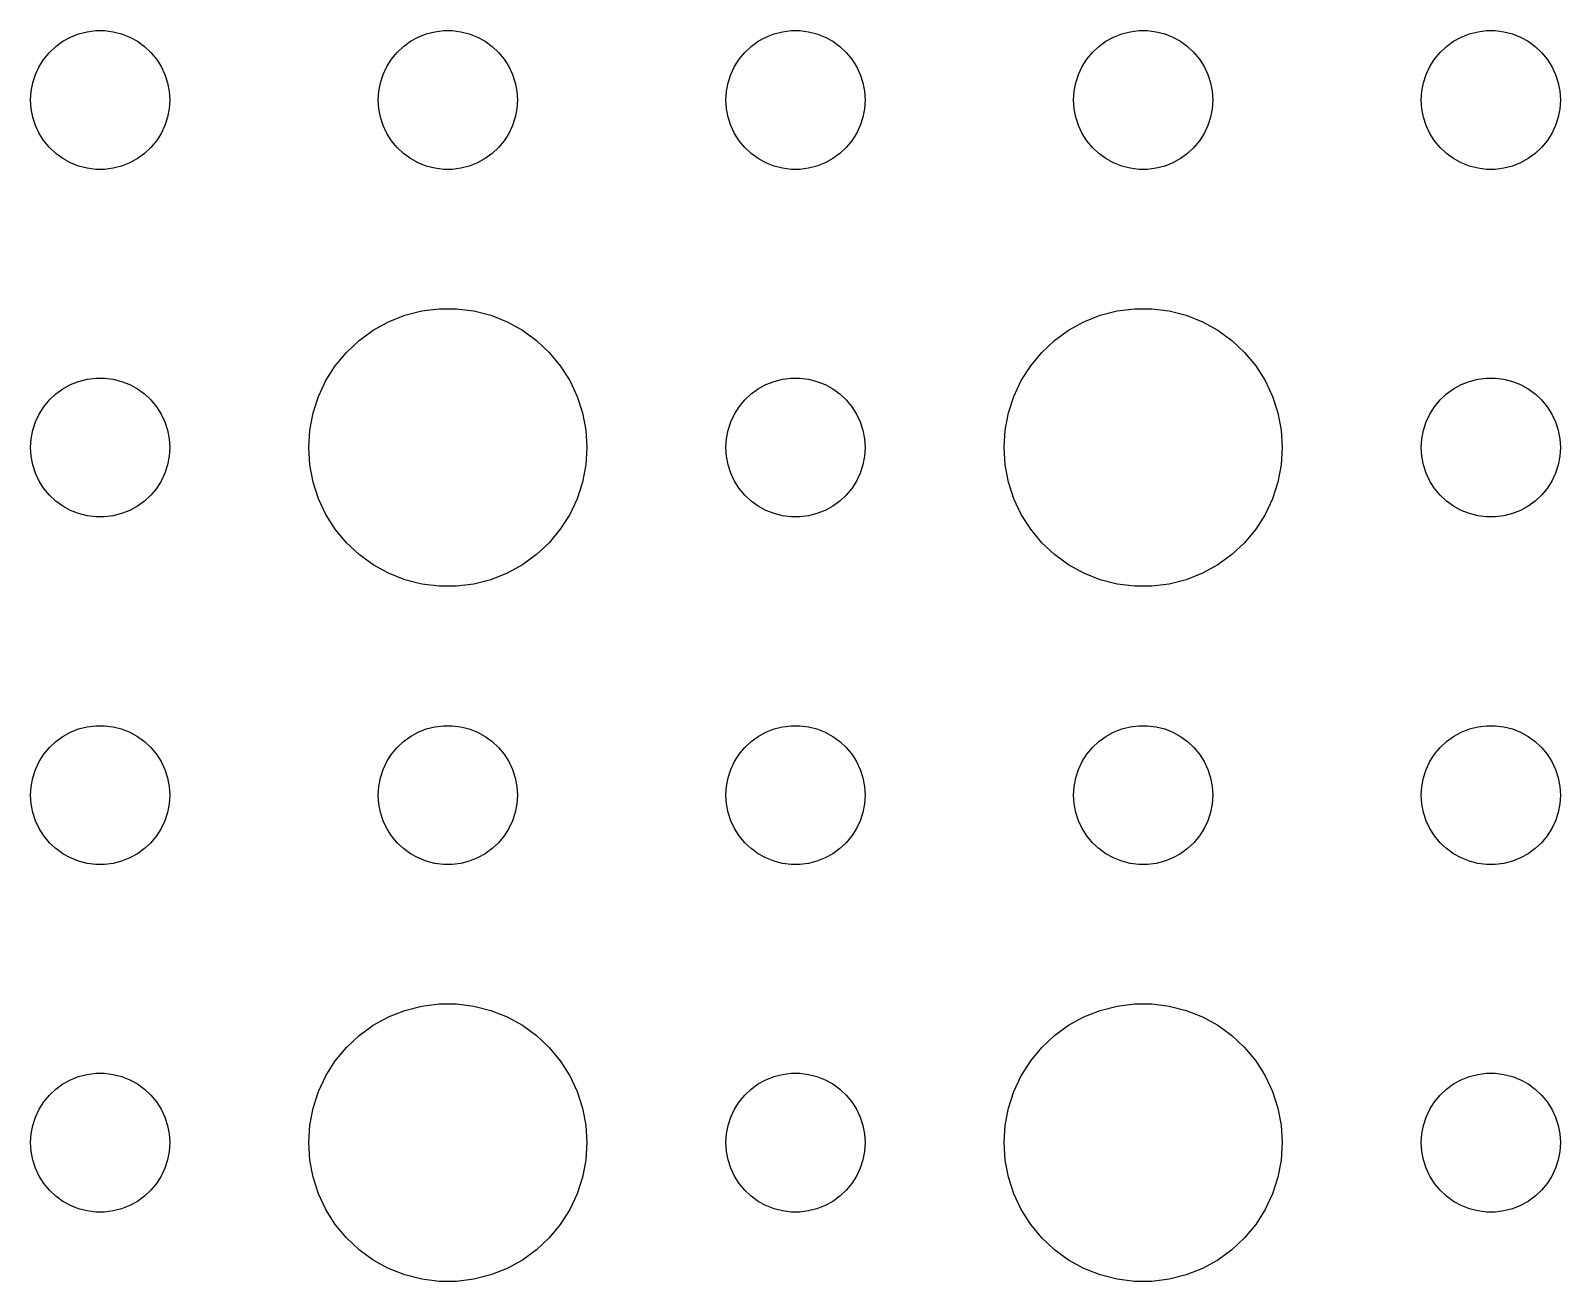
# Model space of a CAD drawing. Header units: metres. Extents: x -150 to 150, y -104 to 104.
# Drawn here: x -1.5 to 31.5, y 19.51 to 46.5 of the extents above; entities that cross this region are included whole.
import ezdxf

# ---------------------------------------------------------------- set-up
doc = ezdxf.new("R2010")
doc.units = ezdxf.units.M

msp = doc.modelspace()

# ---------------------------------------------------------------- linework, layer by layer
for p, q in [((-0.95613, 46.1558), (-0.80373, 46.2665)), ((-0.80373, 46.2665), (-0.63866, 46.3572)), ((-0.63866, 46.3572), (-0.46352, 46.4266)), ((-0.46352, 46.4266), (-0.28107, 46.4734)), ((-0.28107, 46.4734), (-0.09418, 46.497)), ((-0.09418, 46.497), (0.09418, 46.497)), ((0.09418, 46.497), (0.28107, 46.4734)), ((0.28107, 46.4734), (0.46352, 46.4266)), ((0.46352, 46.4266), (0.63866, 46.3572)), ((0.63866, 46.3572), (0.80373, 46.2665)), ((0.80373, 46.2665), (0.95613, 46.1558)), ((6.54385, 46.1558), (6.69626, 46.2665)), ((6.69626, 46.2665), (6.86133, 46.3572)), ((6.86133, 46.3572), (7.03647, 46.4266)), ((7.03647, 46.4266), (7.21892, 46.4734)), ((7.21892, 46.4734), (7.40581, 46.497)), ((7.40581, 46.497), (7.59418, 46.497)), ((7.59418, 46.497), (7.78107, 46.4734)), ((7.78107, 46.4734), (7.96352, 46.4266)), ((7.96352, 46.4266), (8.13866, 46.3572)), ((8.13866, 46.3572), (8.30373, 46.2665)), ((8.30373, 46.2665), (8.45613, 46.1558)), ((14.0439, 46.1558), (14.1963, 46.2665)), ((14.1963, 46.2665), (14.3613, 46.3572)), ((14.3613, 46.3572), (14.5365, 46.4266)), ((14.5365, 46.4266), (14.7189, 46.4734)), ((14.7189, 46.4734), (14.9058, 46.497)), ((14.9058, 46.497), (15.0942, 46.497)), ((15.0942, 46.497), (15.2811, 46.4734)), ((15.2811, 46.4734), (15.4635, 46.4266)), ((15.4635, 46.4266), (15.6387, 46.3572)), ((15.6387, 46.3572), (15.8037, 46.2665)), ((15.8037, 46.2665), (15.9561, 46.1558)), ((21.5439, 46.1558), (21.6963, 46.2665)), ((21.6963, 46.2665), (21.8613, 46.3572)), ((21.8613, 46.3572), (22.0365, 46.4266)), ((22.0365, 46.4266), (22.2189, 46.4734)), ((22.2189, 46.4734), (22.4058, 46.497)), ((22.4058, 46.497), (22.5942, 46.497)), ((22.5942, 46.497), (22.7811, 46.4734)), ((22.7811, 46.4734), (22.9635, 46.4266)), ((22.9635, 46.4266), (23.1387, 46.3572)), ((23.1387, 46.3572), (23.3037, 46.2665)), ((23.3037, 46.2665), (23.4561, 46.1558)), ((29.0439, 46.1558), (29.1963, 46.2665)), ((29.1963, 46.2665), (29.3613, 46.3572)), ((29.3613, 46.3572), (29.5365, 46.4266)), ((29.5365, 46.4266), (29.7189, 46.4734)), ((29.7189, 46.4734), (29.9058, 46.497)), ((29.9058, 46.497), (30.0942, 46.497)), ((30.0942, 46.497), (30.2811, 46.4734)), ((30.2811, 46.4734), (30.4635, 46.4266)), ((30.4635, 46.4266), (30.6387, 46.3572)), ((30.6387, 46.3572), (30.8037, 46.2665)), ((30.8037, 46.2665), (30.9561, 46.1558)), ((-1.31445, 45.7226), (-1.21352, 45.8817)), ((-1.21352, 45.8817), (-1.09344, 46.0268)), ((-1.09344, 46.0268), (-0.95613, 46.1558)), ((0.95613, 46.1558), (1.09344, 46.0268)), ((1.09344, 46.0268), (1.21352, 45.8817)), ((1.21352, 45.8817), (1.31445, 45.7226)), ((6.18553, 45.7226), (6.28647, 45.8817)), ((6.28647, 45.8817), (6.40654, 46.0268)), ((6.40654, 46.0268), (6.54385, 46.1558)), ((8.45613, 46.1558), (8.59344, 46.0268)), ((8.59344, 46.0268), (8.71352, 45.8817)), ((8.71352, 45.8817), (8.81445, 45.7226)), ((13.6855, 45.7226), (13.7865, 45.8817)), ((13.7865, 45.8817), (13.9065, 46.0268)), ((13.9065, 46.0268), (14.0439, 46.1558)), ((15.9561, 46.1558), (16.0934, 46.0268)), ((16.0934, 46.0268), (16.2135, 45.8817)), ((16.2135, 45.8817), (16.3145, 45.7226)), ((21.1855, 45.7226), (21.2865, 45.8817)), ((21.2865, 45.8817), (21.4065, 46.0268)), ((21.4065, 46.0268), (21.5439, 46.1558)), ((23.4561, 46.1558), (23.5934, 46.0268)), ((23.5934, 46.0268), (23.7135, 45.8817)), ((23.7135, 45.8817), (23.8145, 45.7226)), ((28.6855, 45.7226), (28.7865, 45.8817)), ((28.7865, 45.8817), (28.9065, 46.0268)), ((28.9065, 46.0268), (29.0439, 46.1558)), ((30.9561, 46.1558), (31.0934, 46.0268)), ((31.0934, 46.0268), (31.2135, 45.8817)), ((31.2135, 45.8817), (31.3145, 45.7226)), ((-1.45287, 45.373), (-1.39465, 45.5522)), ((-1.39465, 45.5522), (-1.31445, 45.7226)), ((1.31445, 45.7226), (1.39465, 45.5522)), ((1.39465, 45.5522), (1.45287, 45.373)), ((6.04712, 45.373), (6.10533, 45.5522)), ((6.10533, 45.5522), (6.18553, 45.7226)), ((8.81445, 45.7226), (8.89465, 45.5522)), ((8.89465, 45.5522), (8.95287, 45.373)), ((13.5471, 45.373), (13.6053, 45.5522)), ((13.6053, 45.5522), (13.6855, 45.7226)), ((16.3145, 45.7226), (16.3947, 45.5522)), ((16.3947, 45.5522), (16.4529, 45.373)), ((21.0471, 45.373), (21.1053, 45.5522)), ((21.1053, 45.5522), (21.1855, 45.7226)), ((23.8145, 45.7226), (23.8947, 45.5522)), ((23.8947, 45.5522), (23.9529, 45.373)), ((28.5471, 45.373), (28.6053, 45.5522)), ((28.6053, 45.5522), (28.6855, 45.7226)), ((31.3145, 45.7226), (31.3947, 45.5522)), ((31.3947, 45.5522), (31.4529, 45.373)), ((-1.48816, 45.188), (-1.45287, 45.373)), ((1.45287, 45.373), (1.48816, 45.188)), ((6.01183, 45.188), (6.04712, 45.373)), ((8.95287, 45.373), (8.98816, 45.188)), ((13.5118, 45.188), (13.5471, 45.373)), ((16.4529, 45.373), (16.4882, 45.188)), ((21.0118, 45.188), (21.0471, 45.373)), ((23.9529, 45.373), (23.9882, 45.188)), ((28.5118, 45.188), (28.5471, 45.373)), ((31.4529, 45.373), (31.4882, 45.188)), ((-1.5, 45), (-1.48816, 45.188)), ((-1.48816, 44.812), (-1.5, 45)), ((1.48816, 45.188), (1.5, 45)), ((1.5, 45), (1.48816, 44.812)), ((6, 45), (6.01183, 45.188)), ((6.01183, 44.812), (6, 45)), ((8.98816, 45.188), (9, 45)), ((9, 45), (8.98816, 44.812)), ((13.5, 45), (13.5118, 45.188)), ((13.5118, 44.812), (13.5, 45)), ((16.4882, 45.188), (16.5, 45)), ((16.5, 45), (16.4882, 44.812)), ((21, 45), (21.0118, 45.188)), ((21.0118, 44.812), (21, 45)), ((23.9882, 45.188), (24, 45)), ((24, 45), (23.9882, 44.812)), ((28.5, 45), (28.5118, 45.188)), ((28.5118, 44.812), (28.5, 45)), ((31.4882, 45.188), (31.5, 45)), ((31.5, 45), (31.4882, 44.812)), ((-1.45287, 44.627), (-1.48816, 44.812)), ((-1.39465, 44.4478), (-1.45287, 44.627)), ((1.45287, 44.627), (1.39465, 44.4478)), ((1.48816, 44.812), (1.45287, 44.627)), ((6.04712, 44.627), (6.01183, 44.812)), ((6.10533, 44.4478), (6.04712, 44.627)), ((8.95287, 44.627), (8.89465, 44.4478)), ((8.98816, 44.812), (8.95287, 44.627)), ((13.5471, 44.627), (13.5118, 44.812)), ((13.6053, 44.4478), (13.5471, 44.627)), ((16.4529, 44.627), (16.3947, 44.4478)), ((16.4882, 44.812), (16.4529, 44.627)), ((21.0471, 44.627), (21.0118, 44.812)), ((21.1053, 44.4478), (21.0471, 44.627)), ((23.9529, 44.627), (23.8947, 44.4478)), ((23.9882, 44.812), (23.9529, 44.627)), ((28.5471, 44.627), (28.5118, 44.812)), ((28.6053, 44.4478), (28.5471, 44.627)), ((31.4529, 44.627), (31.3947, 44.4478)), ((31.4882, 44.812), (31.4529, 44.627)), ((-1.31445, 44.2774), (-1.39465, 44.4478)), ((-1.21352, 44.1183), (-1.31445, 44.2774)), ((1.31445, 44.2774), (1.21352, 44.1183)), ((1.39465, 44.4478), (1.31445, 44.2774)), ((6.18553, 44.2774), (6.10533, 44.4478)), ((6.28647, 44.1183), (6.18553, 44.2774)), ((8.81445, 44.2774), (8.71352, 44.1183)), ((8.89465, 44.4478), (8.81445, 44.2774)), ((13.6855, 44.2774), (13.6053, 44.4478)), ((13.7865, 44.1183), (13.6855, 44.2774)), ((16.3145, 44.2774), (16.2135, 44.1183)), ((16.3947, 44.4478), (16.3145, 44.2774)), ((21.1855, 44.2774), (21.1053, 44.4478)), ((21.2865, 44.1183), (21.1855, 44.2774)), ((23.8145, 44.2774), (23.7135, 44.1183)), ((23.8947, 44.4478), (23.8145, 44.2774)), ((28.6855, 44.2774), (28.6053, 44.4478)), ((28.7865, 44.1183), (28.6855, 44.2774)), ((31.3145, 44.2774), (31.2135, 44.1183)), ((31.3947, 44.4478), (31.3145, 44.2774)), ((-1.09344, 43.9732), (-1.21352, 44.1183)), ((-0.95613, 43.8442), (-1.09344, 43.9732)), ((1.09344, 43.9732), (0.95613, 43.8442)), ((1.21352, 44.1183), (1.09344, 43.9732)), ((6.40654, 43.9732), (6.28647, 44.1183)), ((6.54385, 43.8442), (6.40654, 43.9732)), ((8.59344, 43.9732), (8.45613, 43.8442)), ((8.71352, 44.1183), (8.59344, 43.9732)), ((13.9065, 43.9732), (13.7865, 44.1183)), ((14.0439, 43.8442), (13.9065, 43.9732)), ((16.0934, 43.9732), (15.9561, 43.8442)), ((16.2135, 44.1183), (16.0934, 43.9732)), ((21.4065, 43.9732), (21.2865, 44.1183)), ((21.5439, 43.8442), (21.4065, 43.9732)), ((23.5934, 43.9732), (23.4561, 43.8442)), ((23.7135, 44.1183), (23.5934, 43.9732)), ((28.9065, 43.9732), (28.7865, 44.1183)), ((29.0439, 43.8442), (28.9065, 43.9732)), ((31.0934, 43.9732), (30.9561, 43.8442)), ((31.2135, 44.1183), (31.0934, 43.9732)), ((-0.80373, 43.7335), (-0.95613, 43.8442)), ((-0.63866, 43.6428), (-0.80373, 43.7335)), ((-0.46352, 43.5734), (-0.63866, 43.6428)), ((-0.28107, 43.5266), (-0.46352, 43.5734)), ((0.46352, 43.5734), (0.28107, 43.5266)), ((0.63866, 43.6428), (0.46352, 43.5734)), ((0.80373, 43.7335), (0.63866, 43.6428)), ((0.95613, 43.8442), (0.80373, 43.7335)), ((6.69626, 43.7335), (6.54385, 43.8442)), ((6.86133, 43.6428), (6.69626, 43.7335)), ((7.03647, 43.5734), (6.86133, 43.6428)), ((7.21892, 43.5266), (7.03647, 43.5734)), ((7.96352, 43.5734), (7.78107, 43.5266)), ((8.13866, 43.6428), (7.96352, 43.5734)), ((8.30373, 43.7335), (8.13866, 43.6428)), ((8.45613, 43.8442), (8.30373, 43.7335)), ((14.1963, 43.7335), (14.0439, 43.8442)), ((14.3613, 43.6428), (14.1963, 43.7335)), ((14.5365, 43.5734), (14.3613, 43.6428)), ((14.7189, 43.5266), (14.5365, 43.5734)), ((15.4635, 43.5734), (15.2811, 43.5266)), ((15.6387, 43.6428), (15.4635, 43.5734)), ((15.8037, 43.7335), (15.6387, 43.6428)), ((15.9561, 43.8442), (15.8037, 43.7335)), ((21.6963, 43.7335), (21.5439, 43.8442)), ((21.8613, 43.6428), (21.6963, 43.7335)), ((22.0365, 43.5734), (21.8613, 43.6428)), ((22.2189, 43.5266), (22.0365, 43.5734)), ((22.9635, 43.5734), (22.7811, 43.5266)), ((23.1387, 43.6428), (22.9635, 43.5734)), ((23.3037, 43.7335), (23.1387, 43.6428)), ((23.4561, 43.8442), (23.3037, 43.7335)), ((29.1963, 43.7335), (29.0439, 43.8442)), ((29.3613, 43.6428), (29.1963, 43.7335)), ((29.5365, 43.5734), (29.3613, 43.6428)), ((29.7189, 43.5266), (29.5365, 43.5734)), ((30.4635, 43.5734), (30.2811, 43.5266)), ((30.6387, 43.6428), (30.4635, 43.5734)), ((30.8037, 43.7335), (30.6387, 43.6428)), ((30.9561, 43.8442), (30.8037, 43.7335)), ((-0.09418, 43.503), (-0.28107, 43.5266)), ((0.09418, 43.503), (-0.09418, 43.503)), ((0.28107, 43.5266), (0.09418, 43.503)), ((7.40581, 43.503), (7.21892, 43.5266)), ((7.59418, 43.503), (7.40581, 43.503)), ((7.78107, 43.5266), (7.59418, 43.503)), ((14.9058, 43.503), (14.7189, 43.5266)), ((15.0942, 43.503), (14.9058, 43.503)), ((15.2811, 43.5266), (15.0942, 43.503)), ((22.4058, 43.503), (22.2189, 43.5266)), ((22.5942, 43.503), (22.4058, 43.503)), ((22.7811, 43.5266), (22.5942, 43.503)), ((29.9058, 43.503), (29.7189, 43.5266)), ((30.0942, 43.503), (29.9058, 43.503)), ((30.2811, 43.5266), (30.0942, 43.503)), ((6.22266, 40.2145), (6.57294, 40.3532)), ((6.57294, 40.3532), (6.93785, 40.4469)), ((6.93785, 40.4469), (7.31161, 40.4941)), ((7.31161, 40.4941), (7.68837, 40.4941)), ((7.68837, 40.4941), (8.06213, 40.4469)), ((8.06213, 40.4469), (8.42705, 40.3532)), ((8.42705, 40.3532), (8.77733, 40.2145)), ((21.2227, 40.2145), (21.5729, 40.3532)), ((21.5729, 40.3532), (21.9379, 40.4469)), ((21.9379, 40.4469), (22.3116, 40.4941)), ((22.3116, 40.4941), (22.6884, 40.4941)), ((22.6884, 40.4941), (23.0621, 40.4469)), ((23.0621, 40.4469), (23.427, 40.3532)), ((23.427, 40.3532), (23.7773, 40.2145)), ((5.58772, 39.8115), (5.89252, 40.033)), ((5.89252, 40.033), (6.22266, 40.2145)), ((8.77733, 40.2145), (9.10747, 40.033)), ((9.10747, 40.033), (9.41226, 39.8115)), ((20.5877, 39.8115), (20.8925, 40.033)), ((20.8925, 40.033), (21.2227, 40.2145)), ((23.7773, 40.2145), (24.1075, 40.033)), ((24.1075, 40.033), (24.4123, 39.8115)), ((5.31308, 39.5536), (5.58772, 39.8115)), ((9.41226, 39.8115), (9.6869, 39.5536)), ((20.3131, 39.5536), (20.5877, 39.8115)), ((24.4123, 39.8115), (24.6869, 39.5536)), ((5.07294, 39.2634), (5.31308, 39.5536)), ((9.6869, 39.5536), (9.92705, 39.2634)), ((20.0729, 39.2634), (20.3131, 39.5536)), ((24.6869, 39.5536), (24.927, 39.2634)), ((-0.46352, 38.9266), (-0.28107, 38.9734)), ((-0.28107, 38.9734), (-0.09418, 38.997)), ((-0.09418, 38.997), (0.09418, 38.997)), ((0.09418, 38.997), (0.28107, 38.9734)), ((0.28107, 38.9734), (0.46352, 38.9266)), ((4.71066, 38.6044), (4.87108, 38.9453)), ((4.87108, 38.9453), (5.07294, 39.2634)), ((9.92705, 39.2634), (10.1289, 38.9453)), ((10.1289, 38.9453), (10.2893, 38.6044)), ((14.5365, 38.9266), (14.7189, 38.9734)), ((14.7189, 38.9734), (14.9058, 38.997)), ((14.9058, 38.997), (15.0942, 38.997)), ((15.0942, 38.997), (15.2811, 38.9734)), ((15.2811, 38.9734), (15.4635, 38.9266)), ((19.7107, 38.6044), (19.8711, 38.9453)), ((19.8711, 38.9453), (20.0729, 39.2634)), ((24.927, 39.2634), (25.1289, 38.9453)), ((25.1289, 38.9453), (25.2893, 38.6044)), ((29.5365, 38.9266), (29.7189, 38.9734)), ((29.7189, 38.9734), (29.9058, 38.997)), ((29.9058, 38.997), (30.0942, 38.997)), ((30.0942, 38.997), (30.2811, 38.9734)), ((30.2811, 38.9734), (30.4635, 38.9266)), ((-1.09344, 38.5268), (-0.95613, 38.6558)), ((-0.95613, 38.6558), (-0.80373, 38.7665)), ((-0.80373, 38.7665), (-0.63866, 38.8572)), ((-0.63866, 38.8572), (-0.46352, 38.9266)), ((0.46352, 38.9266), (0.63866, 38.8572)), ((0.63866, 38.8572), (0.80373, 38.7665)), ((0.80373, 38.7665), (0.95613, 38.6558)), ((0.95613, 38.6558), (1.09344, 38.5268)), ((13.9065, 38.5268), (14.0439, 38.6558)), ((14.0439, 38.6558), (14.1963, 38.7665)), ((14.1963, 38.7665), (14.3613, 38.8572)), ((14.3613, 38.8572), (14.5365, 38.9266)), ((15.4635, 38.9266), (15.6387, 38.8572)), ((15.6387, 38.8572), (15.8037, 38.7665)), ((15.8037, 38.7665), (15.9561, 38.6558)), ((15.9561, 38.6558), (16.0934, 38.5268)), ((28.9065, 38.5268), (29.0439, 38.6558)), ((29.0439, 38.6558), (29.1963, 38.7665)), ((29.1963, 38.7665), (29.3613, 38.8572)), ((29.3613, 38.8572), (29.5365, 38.9266)), ((30.4635, 38.9266), (30.6387, 38.8572)), ((30.6387, 38.8572), (30.8037, 38.7665)), ((30.8037, 38.7665), (30.9561, 38.6558)), ((30.9561, 38.6558), (31.0934, 38.5268)), ((-1.31445, 38.2226), (-1.21352, 38.3817)), ((-1.21352, 38.3817), (-1.09344, 38.5268)), ((1.09344, 38.5268), (1.21352, 38.3817)), ((1.21352, 38.3817), (1.31445, 38.2226)), ((4.59424, 38.2461), (4.71066, 38.6044)), ((10.2893, 38.6044), (10.4057, 38.2461)), ((13.6855, 38.2226), (13.7865, 38.3817)), ((13.7865, 38.3817), (13.9065, 38.5268)), ((16.0934, 38.5268), (16.2135, 38.3817)), ((16.2135, 38.3817), (16.3145, 38.2226)), ((19.5942, 38.2461), (19.7107, 38.6044)), ((25.2893, 38.6044), (25.4057, 38.2461)), ((28.6855, 38.2226), (28.7865, 38.3817)), ((28.7865, 38.3817), (28.9065, 38.5268)), ((31.0934, 38.5268), (31.2135, 38.3817)), ((31.2135, 38.3817), (31.3145, 38.2226)), ((-1.45287, 37.873), (-1.39465, 38.0522)), ((-1.39465, 38.0522), (-1.31445, 38.2226)), ((1.31445, 38.2226), (1.39465, 38.0522)), ((1.39465, 38.0522), (1.45287, 37.873)), ((4.52365, 37.876), (4.59424, 38.2461)), ((10.4057, 38.2461), (10.4763, 37.876)), ((13.5471, 37.873), (13.6053, 38.0522)), ((13.6053, 38.0522), (13.6855, 38.2226)), ((16.3145, 38.2226), (16.3947, 38.0522)), ((16.3947, 38.0522), (16.4529, 37.873)), ((19.5237, 37.876), (19.5942, 38.2461)), ((25.4057, 38.2461), (25.4763, 37.876)), ((28.5471, 37.873), (28.6053, 38.0522)), ((28.6053, 38.0522), (28.6855, 38.2226)), ((31.3145, 38.2226), (31.3947, 38.0522)), ((31.3947, 38.0522), (31.4529, 37.873)), ((-1.5, 37.5), (-1.48816, 37.688)), ((-1.48816, 37.688), (-1.45287, 37.873)), ((1.45287, 37.873), (1.48816, 37.688)), ((1.48816, 37.688), (1.5, 37.5)), ((4.5, 37.5), (4.52365, 37.876)), ((10.4763, 37.876), (10.5, 37.5)), ((13.5, 37.5), (13.5118, 37.688)), ((13.5118, 37.688), (13.5471, 37.873)), ((16.4529, 37.873), (16.4882, 37.688)), ((16.4882, 37.688), (16.5, 37.5)), ((19.5, 37.5), (19.5237, 37.876)), ((25.4763, 37.876), (25.5, 37.5)), ((28.5, 37.5), (28.5118, 37.688)), ((28.5118, 37.688), (28.5471, 37.873)), ((31.4529, 37.873), (31.4882, 37.688)), ((31.4882, 37.688), (31.5, 37.5)), ((-1.48816, 37.312), (-1.5, 37.5)), ((-1.45287, 37.127), (-1.48816, 37.312)), ((1.48816, 37.312), (1.45287, 37.127)), ((1.5, 37.5), (1.48816, 37.312)), ((4.52365, 37.124), (4.5, 37.5)), ((10.5, 37.5), (10.4763, 37.124)), ((13.5118, 37.312), (13.5, 37.5)), ((13.5471, 37.127), (13.5118, 37.312)), ((16.4882, 37.312), (16.4529, 37.127)), ((16.5, 37.5), (16.4882, 37.312)), ((19.5237, 37.124), (19.5, 37.5)), ((25.5, 37.5), (25.4763, 37.124)), ((28.5118, 37.312), (28.5, 37.5)), ((28.5471, 37.127), (28.5118, 37.312)), ((31.4882, 37.312), (31.4529, 37.127)), ((31.5, 37.5), (31.4882, 37.312)), ((-1.39465, 36.9478), (-1.45287, 37.127)), ((1.45287, 37.127), (1.39465, 36.9478)), ((4.59424, 36.7539), (4.52365, 37.124)), ((10.4763, 37.124), (10.4057, 36.7539)), ((13.6053, 36.9478), (13.5471, 37.127)), ((16.4529, 37.127), (16.3947, 36.9478)), ((19.5942, 36.7539), (19.5237, 37.124)), ((25.4763, 37.124), (25.4057, 36.7539)), ((28.6053, 36.9478), (28.5471, 37.127)), ((31.4529, 37.127), (31.3947, 36.9478)), ((-1.31445, 36.7774), (-1.39465, 36.9478)), ((-1.21352, 36.6183), (-1.31445, 36.7774)), ((1.31445, 36.7774), (1.21352, 36.6183)), ((1.39465, 36.9478), (1.31445, 36.7774)), ((4.71066, 36.3956), (4.59424, 36.7539)), ((10.4057, 36.7539), (10.2893, 36.3956)), ((13.6855, 36.7774), (13.6053, 36.9478)), ((13.7865, 36.6183), (13.6855, 36.7774)), ((16.3145, 36.7774), (16.2135, 36.6183)), ((16.3947, 36.9478), (16.3145, 36.7774)), ((19.7107, 36.3956), (19.5942, 36.7539)), ((25.4057, 36.7539), (25.2893, 36.3956)), ((28.6855, 36.7774), (28.6053, 36.9478)), ((28.7865, 36.6183), (28.6855, 36.7774)), ((31.3145, 36.7774), (31.2135, 36.6183)), ((31.3947, 36.9478), (31.3145, 36.7774)), ((-1.09344, 36.4732), (-1.21352, 36.6183)), ((-0.95613, 36.3442), (-1.09344, 36.4732)), ((-0.80373, 36.2335), (-0.95613, 36.3442)), ((0.95613, 36.3442), (0.80373, 36.2335)), ((1.09344, 36.4732), (0.95613, 36.3442)), ((1.21352, 36.6183), (1.09344, 36.4732)), ((4.87108, 36.0547), (4.71066, 36.3956)), ((10.2893, 36.3956), (10.1289, 36.0547)), ((13.9065, 36.4732), (13.7865, 36.6183)), ((14.0439, 36.3442), (13.9065, 36.4732)), ((14.1963, 36.2335), (14.0439, 36.3442)), ((15.9561, 36.3442), (15.8037, 36.2335)), ((16.0934, 36.4732), (15.9561, 36.3442)), ((16.2135, 36.6183), (16.0934, 36.4732)), ((19.8711, 36.0547), (19.7107, 36.3956)), ((25.2893, 36.3956), (25.1289, 36.0547)), ((28.9065, 36.4732), (28.7865, 36.6183)), ((29.0439, 36.3442), (28.9065, 36.4732)), ((29.1963, 36.2335), (29.0439, 36.3442)), ((30.9561, 36.3442), (30.8037, 36.2335)), ((31.0934, 36.4732), (30.9561, 36.3442)), ((31.2135, 36.6183), (31.0934, 36.4732)), ((-0.63866, 36.1428), (-0.80373, 36.2335)), ((-0.46352, 36.0734), (-0.63866, 36.1428)), ((-0.28107, 36.0266), (-0.46352, 36.0734)), ((-0.09418, 36.003), (-0.28107, 36.0266)), ((0.09418, 36.003), (-0.09418, 36.003)), ((0.28107, 36.0266), (0.09418, 36.003)), ((0.46352, 36.0734), (0.28107, 36.0266)), ((0.63866, 36.1428), (0.46352, 36.0734)), ((0.80373, 36.2335), (0.63866, 36.1428)), ((5.07294, 35.7366), (4.87108, 36.0547)), ((10.1289, 36.0547), (9.92705, 35.7366)), ((14.3613, 36.1428), (14.1963, 36.2335)), ((14.5365, 36.0734), (14.3613, 36.1428)), ((14.7189, 36.0266), (14.5365, 36.0734)), ((14.9058, 36.003), (14.7189, 36.0266)), ((15.0942, 36.003), (14.9058, 36.003)), ((15.2811, 36.0266), (15.0942, 36.003)), ((15.4635, 36.0734), (15.2811, 36.0266)), ((15.6387, 36.1428), (15.4635, 36.0734)), ((15.8037, 36.2335), (15.6387, 36.1428)), ((20.0729, 35.7366), (19.8711, 36.0547)), ((25.1289, 36.0547), (24.927, 35.7366)), ((29.3613, 36.1428), (29.1963, 36.2335)), ((29.5365, 36.0734), (29.3613, 36.1428)), ((29.7189, 36.0266), (29.5365, 36.0734)), ((29.9058, 36.003), (29.7189, 36.0266)), ((30.0942, 36.003), (29.9058, 36.003)), ((30.2811, 36.0266), (30.0942, 36.003)), ((30.4635, 36.0734), (30.2811, 36.0266)), ((30.6387, 36.1428), (30.4635, 36.0734)), ((30.8037, 36.2335), (30.6387, 36.1428)), ((5.31308, 35.4464), (5.07294, 35.7366)), ((9.92705, 35.7366), (9.6869, 35.4464)), ((20.3131, 35.4464), (20.0729, 35.7366)), ((24.927, 35.7366), (24.6869, 35.4464)), ((5.58772, 35.1885), (5.31308, 35.4464)), ((9.6869, 35.4464), (9.41226, 35.1885)), ((20.5877, 35.1885), (20.3131, 35.4464)), ((24.6869, 35.4464), (24.4123, 35.1885)), ((5.89252, 34.967), (5.58772, 35.1885)), ((9.41226, 35.1885), (9.10747, 34.967)), ((20.8925, 34.967), (20.5877, 35.1885)), ((24.4123, 35.1885), (24.1075, 34.967)), ((6.22266, 34.7855), (5.89252, 34.967)), ((6.57294, 34.6468), (6.22266, 34.7855)), ((8.77733, 34.7855), (8.42705, 34.6468)), ((9.10747, 34.967), (8.77733, 34.7855)), ((21.2227, 34.7855), (20.8925, 34.967)), ((21.5729, 34.6468), (21.2227, 34.7855)), ((23.7773, 34.7855), (23.427, 34.6468)), ((24.1075, 34.967), (23.7773, 34.7855)), ((6.93785, 34.5531), (6.57294, 34.6468)), ((7.31161, 34.5059), (6.93785, 34.5531)), ((7.68837, 34.5059), (7.31161, 34.5059)), ((8.06213, 34.5531), (7.68837, 34.5059)), ((8.42705, 34.6468), (8.06213, 34.5531)), ((21.9379, 34.5531), (21.5729, 34.6468)), ((22.3116, 34.5059), (21.9379, 34.5531)), ((22.6884, 34.5059), (22.3116, 34.5059)), ((23.0621, 34.5531), (22.6884, 34.5059)), ((23.427, 34.6468), (23.0621, 34.5531)), ((-0.80373, 31.2665), (-0.63866, 31.3572)), ((-0.63866, 31.3572), (-0.46352, 31.4266)), ((-0.46352, 31.4266), (-0.28107, 31.4734)), ((-0.28107, 31.4734), (-0.09418, 31.497)), ((-0.09418, 31.497), (0.09418, 31.497)), ((0.09418, 31.497), (0.28107, 31.4734)), ((0.28107, 31.4734), (0.46352, 31.4266)), ((0.46352, 31.4266), (0.63866, 31.3572)), ((0.63866, 31.3572), (0.80373, 31.2665)), ((6.69626, 31.2665), (6.86133, 31.3572)), ((6.86133, 31.3572), (7.03647, 31.4266)), ((7.03647, 31.4266), (7.21892, 31.4734)), ((7.21892, 31.4734), (7.40581, 31.497)), ((7.40581, 31.497), (7.59418, 31.497)), ((7.59418, 31.497), (7.78107, 31.4734)), ((7.78107, 31.4734), (7.96352, 31.4266)), ((7.96352, 31.4266), (8.13866, 31.3572)), ((8.13866, 31.3572), (8.30373, 31.2665)), ((14.1963, 31.2665), (14.3613, 31.3572)), ((14.3613, 31.3572), (14.5365, 31.4266)), ((14.5365, 31.4266), (14.7189, 31.4734)), ((14.7189, 31.4734), (14.9058, 31.497)), ((14.9058, 31.497), (15.0942, 31.497)), ((15.0942, 31.497), (15.2811, 31.4734)), ((15.2811, 31.4734), (15.4635, 31.4266)), ((15.4635, 31.4266), (15.6387, 31.3572)), ((15.6387, 31.3572), (15.8037, 31.2665)), ((21.6963, 31.2665), (21.8613, 31.3572)), ((21.8613, 31.3572), (22.0365, 31.4266)), ((22.0365, 31.4266), (22.2189, 31.4734)), ((22.2189, 31.4734), (22.4058, 31.497)), ((22.4058, 31.497), (22.5942, 31.497)), ((22.5942, 31.497), (22.7811, 31.4734)), ((22.7811, 31.4734), (22.9635, 31.4266)), ((22.9635, 31.4266), (23.1387, 31.3572)), ((23.1387, 31.3572), (23.3037, 31.2665)), ((29.1963, 31.2665), (29.3613, 31.3572)), ((29.3613, 31.3572), (29.5365, 31.4266)), ((29.5365, 31.4266), (29.7189, 31.4734)), ((29.7189, 31.4734), (29.9058, 31.497)), ((29.9058, 31.497), (30.0942, 31.497)), ((30.0942, 31.497), (30.2811, 31.4734)), ((30.2811, 31.4734), (30.4635, 31.4266)), ((30.4635, 31.4266), (30.6387, 31.3572)), ((30.6387, 31.3572), (30.8037, 31.2665)), ((-1.21352, 30.8817), (-1.09344, 31.0268)), ((-1.09344, 31.0268), (-0.95613, 31.1558)), ((-0.95613, 31.1558), (-0.80373, 31.2665)), ((0.80373, 31.2665), (0.95613, 31.1558)), ((0.95613, 31.1558), (1.09344, 31.0268)), ((1.09344, 31.0268), (1.21352, 30.8817)), ((6.28647, 30.8817), (6.40654, 31.0268)), ((6.40654, 31.0268), (6.54385, 31.1558)), ((6.54385, 31.1558), (6.69626, 31.2665)), ((8.30373, 31.2665), (8.45613, 31.1558)), ((8.45613, 31.1558), (8.59344, 31.0268)), ((8.59344, 31.0268), (8.71352, 30.8817)), ((13.7865, 30.8817), (13.9065, 31.0268)), ((13.9065, 31.0268), (14.0439, 31.1558)), ((14.0439, 31.1558), (14.1963, 31.2665)), ((15.8037, 31.2665), (15.9561, 31.1558)), ((15.9561, 31.1558), (16.0934, 31.0268)), ((16.0934, 31.0268), (16.2135, 30.8817)), ((21.2865, 30.8817), (21.4065, 31.0268)), ((21.4065, 31.0268), (21.5439, 31.1558)), ((21.5439, 31.1558), (21.6963, 31.2665)), ((23.3037, 31.2665), (23.4561, 31.1558)), ((23.4561, 31.1558), (23.5934, 31.0268)), ((23.5934, 31.0268), (23.7135, 30.8817)), ((28.7865, 30.8817), (28.9065, 31.0268)), ((28.9065, 31.0268), (29.0439, 31.1558)), ((29.0439, 31.1558), (29.1963, 31.2665)), ((30.8037, 31.2665), (30.9561, 31.1558)), ((30.9561, 31.1558), (31.0934, 31.0268)), ((31.0934, 31.0268), (31.2135, 30.8817)), ((-1.39465, 30.5522), (-1.31445, 30.7226)), ((-1.31445, 30.7226), (-1.21352, 30.8817)), ((1.21352, 30.8817), (1.31445, 30.7226)), ((1.31445, 30.7226), (1.39465, 30.5522)), ((6.10533, 30.5522), (6.18553, 30.7226)), ((6.18553, 30.7226), (6.28647, 30.8817)), ((8.71352, 30.8817), (8.81445, 30.7226)), ((8.81445, 30.7226), (8.89465, 30.5522)), ((13.6053, 30.5522), (13.6855, 30.7226)), ((13.6855, 30.7226), (13.7865, 30.8817)), ((16.2135, 30.8817), (16.3145, 30.7226)), ((16.3145, 30.7226), (16.3947, 30.5522)), ((21.1053, 30.5522), (21.1855, 30.7226)), ((21.1855, 30.7226), (21.2865, 30.8817)), ((23.7135, 30.8817), (23.8145, 30.7226)), ((23.8145, 30.7226), (23.8947, 30.5522)), ((28.6053, 30.5522), (28.6855, 30.7226)), ((28.6855, 30.7226), (28.7865, 30.8817)), ((31.2135, 30.8817), (31.3145, 30.7226)), ((31.3145, 30.7226), (31.3947, 30.5522)), ((-1.48816, 30.188), (-1.45287, 30.373)), ((-1.45287, 30.373), (-1.39465, 30.5522)), ((1.39465, 30.5522), (1.45287, 30.373)), ((1.45287, 30.373), (1.48816, 30.188)), ((6.01183, 30.188), (6.04712, 30.373)), ((6.04712, 30.373), (6.10533, 30.5522)), ((8.89465, 30.5522), (8.95287, 30.373)), ((8.95287, 30.373), (8.98816, 30.188)), ((13.5118, 30.188), (13.5471, 30.373)), ((13.5471, 30.373), (13.6053, 30.5522)), ((16.3947, 30.5522), (16.4529, 30.373)), ((16.4529, 30.373), (16.4882, 30.188)), ((21.0118, 30.188), (21.0471, 30.373)), ((21.0471, 30.373), (21.1053, 30.5522)), ((23.8947, 30.5522), (23.9529, 30.373)), ((23.9529, 30.373), (23.9882, 30.188)), ((28.5118, 30.188), (28.5471, 30.373)), ((28.5471, 30.373), (28.6053, 30.5522)), ((31.3947, 30.5522), (31.4529, 30.373)), ((31.4529, 30.373), (31.4882, 30.188)), ((-1.5, 30), (-1.48816, 30.188)), ((1.48816, 30.188), (1.5, 30)), ((6, 30), (6.01183, 30.188)), ((8.98816, 30.188), (9, 30)), ((13.5, 30), (13.5118, 30.188)), ((16.4882, 30.188), (16.5, 30)), ((21, 30), (21.0118, 30.188)), ((23.9882, 30.188), (24, 30)), ((28.5, 30), (28.5118, 30.188)), ((31.4882, 30.188), (31.5, 30)), ((-1.48816, 29.812), (-1.5, 30)), ((-1.45287, 29.627), (-1.48816, 29.812)), ((1.48816, 29.812), (1.45287, 29.627)), ((1.5, 30), (1.48816, 29.812)), ((6.01183, 29.812), (6, 30)), ((6.04712, 29.627), (6.01183, 29.812)), ((8.98816, 29.812), (8.95287, 29.627)), ((9, 30), (8.98816, 29.812)), ((13.5118, 29.812), (13.5, 30)), ((13.5471, 29.627), (13.5118, 29.812)), ((16.4882, 29.812), (16.4529, 29.627)), ((16.5, 30), (16.4882, 29.812)), ((21.0118, 29.812), (21, 30)), ((21.0471, 29.627), (21.0118, 29.812)), ((23.9882, 29.812), (23.9529, 29.627)), ((24, 30), (23.9882, 29.812)), ((28.5118, 29.812), (28.5, 30)), ((28.5471, 29.627), (28.5118, 29.812)), ((31.4882, 29.812), (31.4529, 29.627)), ((31.5, 30), (31.4882, 29.812)), ((-1.39465, 29.4478), (-1.45287, 29.627)), ((-1.31445, 29.2774), (-1.39465, 29.4478)), ((1.39465, 29.4478), (1.31445, 29.2774)), ((1.45287, 29.627), (1.39465, 29.4478)), ((6.10533, 29.4478), (6.04712, 29.627)), ((6.18553, 29.2774), (6.10533, 29.4478)), ((8.89465, 29.4478), (8.81445, 29.2774)), ((8.95287, 29.627), (8.89465, 29.4478)), ((13.6053, 29.4478), (13.5471, 29.627)), ((13.6855, 29.2774), (13.6053, 29.4478)), ((16.3947, 29.4478), (16.3145, 29.2774)), ((16.4529, 29.627), (16.3947, 29.4478)), ((21.1053, 29.4478), (21.0471, 29.627)), ((21.1855, 29.2774), (21.1053, 29.4478)), ((23.8947, 29.4478), (23.8145, 29.2774)), ((23.9529, 29.627), (23.8947, 29.4478)), ((28.6053, 29.4478), (28.5471, 29.627)), ((28.6855, 29.2774), (28.6053, 29.4478)), ((31.3947, 29.4478), (31.3145, 29.2774)), ((31.4529, 29.627), (31.3947, 29.4478)), ((-1.21352, 29.1183), (-1.31445, 29.2774)), ((-1.09344, 28.9732), (-1.21352, 29.1183)), ((1.21352, 29.1183), (1.09344, 28.9732)), ((1.31445, 29.2774), (1.21352, 29.1183)), ((6.28647, 29.1183), (6.18553, 29.2774)), ((6.40654, 28.9732), (6.28647, 29.1183)), ((8.71352, 29.1183), (8.59344, 28.9732)), ((8.81445, 29.2774), (8.71352, 29.1183)), ((13.7865, 29.1183), (13.6855, 29.2774)), ((13.9065, 28.9732), (13.7865, 29.1183)), ((16.2135, 29.1183), (16.0934, 28.9732)), ((16.3145, 29.2774), (16.2135, 29.1183)), ((21.2865, 29.1183), (21.1855, 29.2774)), ((21.4065, 28.9732), (21.2865, 29.1183)), ((23.7135, 29.1183), (23.5934, 28.9732)), ((23.8145, 29.2774), (23.7135, 29.1183)), ((28.7865, 29.1183), (28.6855, 29.2774)), ((28.9065, 28.9732), (28.7865, 29.1183)), ((31.2135, 29.1183), (31.0934, 28.9732)), ((31.3145, 29.2774), (31.2135, 29.1183)), ((-0.95613, 28.8442), (-1.09344, 28.9732)), ((-0.80373, 28.7335), (-0.95613, 28.8442)), ((-0.63866, 28.6427), (-0.80373, 28.7335)), ((0.80373, 28.7335), (0.63866, 28.6427)), ((0.95613, 28.8442), (0.80373, 28.7335)), ((1.09344, 28.9732), (0.95613, 28.8442)), ((6.54385, 28.8442), (6.40654, 28.9732)), ((6.69626, 28.7335), (6.54385, 28.8442)), ((6.86133, 28.6427), (6.69626, 28.7335)), ((8.30373, 28.7335), (8.13866, 28.6427)), ((8.45613, 28.8442), (8.30373, 28.7335)), ((8.59344, 28.9732), (8.45613, 28.8442)), ((14.0439, 28.8442), (13.9065, 28.9732)), ((14.1963, 28.7335), (14.0439, 28.8442)), ((14.3613, 28.6427), (14.1963, 28.7335)), ((15.8037, 28.7335), (15.6387, 28.6427)), ((15.9561, 28.8442), (15.8037, 28.7335)), ((16.0934, 28.9732), (15.9561, 28.8442)), ((21.5439, 28.8442), (21.4065, 28.9732)), ((21.6963, 28.7335), (21.5439, 28.8442)), ((21.8613, 28.6427), (21.6963, 28.7335)), ((23.3037, 28.7335), (23.1387, 28.6427)), ((23.4561, 28.8442), (23.3037, 28.7335)), ((23.5934, 28.9732), (23.4561, 28.8442)), ((29.0439, 28.8442), (28.9065, 28.9732)), ((29.1963, 28.7335), (29.0439, 28.8442)), ((29.3613, 28.6427), (29.1963, 28.7335)), ((30.8037, 28.7335), (30.6387, 28.6427)), ((30.9561, 28.8442), (30.8037, 28.7335)), ((31.0934, 28.9732), (30.9561, 28.8442)), ((-0.46352, 28.5734), (-0.63866, 28.6427)), ((-0.28107, 28.5266), (-0.46352, 28.5734)), ((-0.09418, 28.503), (-0.28107, 28.5266)), ((0.09418, 28.503), (-0.09418, 28.503)), ((0.28107, 28.5266), (0.09418, 28.503)), ((0.46352, 28.5734), (0.28107, 28.5266)), ((0.63866, 28.6427), (0.46352, 28.5734)), ((7.03647, 28.5734), (6.86133, 28.6427)), ((7.21892, 28.5266), (7.03647, 28.5734)), ((7.40581, 28.503), (7.21892, 28.5266)), ((7.59418, 28.503), (7.40581, 28.503)), ((7.78107, 28.5266), (7.59418, 28.503)), ((7.96352, 28.5734), (7.78107, 28.5266)), ((8.13866, 28.6427), (7.96352, 28.5734)), ((14.5365, 28.5734), (14.3613, 28.6427)), ((14.7189, 28.5266), (14.5365, 28.5734)), ((14.9058, 28.503), (14.7189, 28.5266)), ((15.0942, 28.503), (14.9058, 28.503)), ((15.2811, 28.5266), (15.0942, 28.503)), ((15.4635, 28.5734), (15.2811, 28.5266)), ((15.6387, 28.6427), (15.4635, 28.5734)), ((22.0365, 28.5734), (21.8613, 28.6427)), ((22.2189, 28.5266), (22.0365, 28.5734)), ((22.4058, 28.503), (22.2189, 28.5266)), ((22.5942, 28.503), (22.4058, 28.503)), ((22.7811, 28.5266), (22.5942, 28.503)), ((22.9635, 28.5734), (22.7811, 28.5266)), ((23.1387, 28.6427), (22.9635, 28.5734)), ((29.5365, 28.5734), (29.3613, 28.6427)), ((29.7189, 28.5266), (29.5365, 28.5734)), ((29.9058, 28.503), (29.7189, 28.5266)), ((30.0942, 28.503), (29.9058, 28.503)), ((30.2811, 28.5266), (30.0942, 28.503)), ((30.4635, 28.5734), (30.2811, 28.5266)), ((30.6387, 28.6427), (30.4635, 28.5734)), ((6.57294, 25.3532), (6.93785, 25.4469)), ((6.93785, 25.4469), (7.31161, 25.4941)), ((7.31161, 25.4941), (7.68837, 25.4941)), ((7.68837, 25.4941), (8.06213, 25.4469)), ((8.06213, 25.4469), (8.42705, 25.3532)), ((21.5729, 25.3532), (21.9379, 25.4469)), ((21.9379, 25.4469), (22.3116, 25.4941)), ((22.3116, 25.4941), (22.6884, 25.4941)), ((22.6884, 25.4941), (23.0621, 25.4469)), ((23.0621, 25.4469), (23.427, 25.3532)), ((5.89252, 25.033), (6.22266, 25.2145)), ((6.22266, 25.2145), (6.57294, 25.3532)), ((8.42705, 25.3532), (8.77733, 25.2145)), ((8.77733, 25.2145), (9.10747, 25.033)), ((20.8925, 25.033), (21.2227, 25.2145)), ((21.2227, 25.2145), (21.5729, 25.3532)), ((23.427, 25.3532), (23.7773, 25.2145)), ((23.7773, 25.2145), (24.1075, 25.033)), ((5.31308, 24.5536), (5.58772, 24.8115)), ((5.58772, 24.8115), (5.89252, 25.033)), ((9.10747, 25.033), (9.41226, 24.8115)), ((9.41226, 24.8115), (9.6869, 24.5536)), ((20.3131, 24.5536), (20.5877, 24.8115)), ((20.5877, 24.8115), (20.8925, 25.033)), ((24.1075, 25.033), (24.4123, 24.8115)), ((24.4123, 24.8115), (24.6869, 24.5536)), ((5.07294, 24.2634), (5.31308, 24.5536)), ((9.6869, 24.5536), (9.92705, 24.2634)), ((20.0729, 24.2634), (20.3131, 24.5536)), ((24.6869, 24.5536), (24.927, 24.2634)), ((4.87108, 23.9453), (5.07294, 24.2634)), ((9.92705, 24.2634), (10.1289, 23.9453)), ((19.8711, 23.9453), (20.0729, 24.2634)), ((24.927, 24.2634), (25.1289, 23.9453)), ((-0.95613, 23.6558), (-0.80373, 23.7665)), ((-0.80373, 23.7665), (-0.63866, 23.8572)), ((-0.63866, 23.8572), (-0.46352, 23.9266)), ((-0.46352, 23.9266), (-0.28107, 23.9734)), ((-0.28107, 23.9734), (-0.09418, 23.997)), ((-0.09418, 23.997), (0.09418, 23.997)), ((0.09418, 23.997), (0.28107, 23.9734)), ((0.28107, 23.9734), (0.46352, 23.9266)), ((0.46352, 23.9266), (0.63866, 23.8572)), ((0.63866, 23.8572), (0.80373, 23.7665)), ((0.80373, 23.7665), (0.95613, 23.6558)), ((4.71066, 23.6044), (4.87108, 23.9453)), ((10.1289, 23.9453), (10.2893, 23.6044)), ((14.0439, 23.6558), (14.1963, 23.7665)), ((14.1963, 23.7665), (14.3613, 23.8572)), ((14.3613, 23.8572), (14.5365, 23.9266)), ((14.5365, 23.9266), (14.7189, 23.9734)), ((14.7189, 23.9734), (14.9058, 23.997)), ((14.9058, 23.997), (15.0942, 23.997)), ((15.0942, 23.997), (15.2811, 23.9734)), ((15.2811, 23.9734), (15.4635, 23.9266)), ((15.4635, 23.9266), (15.6387, 23.8572)), ((15.6387, 23.8572), (15.8037, 23.7665)), ((15.8037, 23.7665), (15.9561, 23.6558)), ((19.7107, 23.6044), (19.8711, 23.9453)), ((25.1289, 23.9453), (25.2893, 23.6044)), ((29.0439, 23.6558), (29.1963, 23.7665)), ((29.1963, 23.7665), (29.3613, 23.8572)), ((29.3613, 23.8572), (29.5365, 23.9266)), ((29.5365, 23.9266), (29.7189, 23.9734)), ((29.7189, 23.9734), (29.9058, 23.997)), ((29.9058, 23.997), (30.0942, 23.997)), ((30.0942, 23.997), (30.2811, 23.9734)), ((30.2811, 23.9734), (30.4635, 23.9266)), ((30.4635, 23.9266), (30.6387, 23.8572)), ((30.6387, 23.8572), (30.8037, 23.7665)), ((30.8037, 23.7665), (30.9561, 23.6558)), ((-1.21352, 23.3817), (-1.09344, 23.5268)), ((-1.09344, 23.5268), (-0.95613, 23.6558)), ((0.95613, 23.6558), (1.09344, 23.5268)), ((1.09344, 23.5268), (1.21352, 23.3817)), ((4.59424, 23.2461), (4.71066, 23.6044)), ((10.2893, 23.6044), (10.4057, 23.2461)), ((13.7865, 23.3817), (13.9065, 23.5268)), ((13.9065, 23.5268), (14.0439, 23.6558)), ((15.9561, 23.6558), (16.0934, 23.5268)), ((16.0934, 23.5268), (16.2135, 23.3817)), ((19.5942, 23.2461), (19.7107, 23.6044)), ((25.2893, 23.6044), (25.4057, 23.2461)), ((28.7865, 23.3817), (28.9065, 23.5268)), ((28.9065, 23.5268), (29.0439, 23.6558)), ((30.9561, 23.6558), (31.0934, 23.5268)), ((31.0934, 23.5268), (31.2135, 23.3817)), ((-1.39465, 23.0522), (-1.31445, 23.2226)), ((-1.31445, 23.2226), (-1.21352, 23.3817)), ((1.21352, 23.3817), (1.31445, 23.2226)), ((1.31445, 23.2226), (1.39465, 23.0522)), ((4.52365, 22.876), (4.59424, 23.2461)), ((10.4057, 23.2461), (10.4763, 22.876)), ((13.6053, 23.0522), (13.6855, 23.2226)), ((13.6855, 23.2226), (13.7865, 23.3817)), ((16.2135, 23.3817), (16.3145, 23.2226)), ((16.3145, 23.2226), (16.3947, 23.0522)), ((19.5237, 22.876), (19.5942, 23.2461)), ((25.4057, 23.2461), (25.4763, 22.876)), ((28.6053, 23.0522), (28.6855, 23.2226)), ((28.6855, 23.2226), (28.7865, 23.3817)), ((31.2135, 23.3817), (31.3145, 23.2226)), ((31.3145, 23.2226), (31.3947, 23.0522)), ((-1.48816, 22.688), (-1.45287, 22.873)), ((-1.45287, 22.873), (-1.39465, 23.0522)), ((1.39465, 23.0522), (1.45287, 22.873)), ((1.45287, 22.873), (1.48816, 22.688)), ((4.5, 22.5), (4.52365, 22.876)), ((10.4763, 22.876), (10.5, 22.5)), ((13.5118, 22.688), (13.5471, 22.873)), ((13.5471, 22.873), (13.6053, 23.0522)), ((16.3947, 23.0522), (16.4529, 22.873)), ((16.4529, 22.873), (16.4882, 22.688)), ((19.5, 22.5), (19.5237, 22.876)), ((25.4763, 22.876), (25.5, 22.5)), ((28.5118, 22.688), (28.5471, 22.873)), ((28.5471, 22.873), (28.6053, 23.0522)), ((31.3947, 23.0522), (31.4529, 22.873)), ((31.4529, 22.873), (31.4882, 22.688)), ((-1.5, 22.5), (-1.48816, 22.688)), ((-1.48816, 22.312), (-1.5, 22.5)), ((1.48816, 22.688), (1.5, 22.5)), ((1.5, 22.5), (1.48816, 22.312)), ((4.52365, 22.124), (4.5, 22.5)), ((10.5, 22.5), (10.4763, 22.124)), ((13.5, 22.5), (13.5118, 22.688)), ((13.5118, 22.312), (13.5, 22.5)), ((16.4882, 22.688), (16.5, 22.5)), ((16.5, 22.5), (16.4882, 22.312)), ((19.5237, 22.124), (19.5, 22.5)), ((25.5, 22.5), (25.4763, 22.124)), ((28.5, 22.5), (28.5118, 22.688)), ((28.5118, 22.312), (28.5, 22.5)), ((31.4882, 22.688), (31.5, 22.5)), ((31.5, 22.5), (31.4882, 22.312)), ((-1.45287, 22.127), (-1.48816, 22.312)), ((-1.39465, 21.9478), (-1.45287, 22.127)), ((1.45287, 22.127), (1.39465, 21.9478)), ((1.48816, 22.312), (1.45287, 22.127)), ((4.59424, 21.7539), (4.52365, 22.124)), ((10.4763, 22.124), (10.4057, 21.7539)), ((13.5471, 22.127), (13.5118, 22.312)), ((13.6053, 21.9478), (13.5471, 22.127)), ((16.4529, 22.127), (16.3947, 21.9478)), ((16.4882, 22.312), (16.4529, 22.127)), ((19.5942, 21.7539), (19.5237, 22.124)), ((25.4763, 22.124), (25.4057, 21.7539)), ((28.5471, 22.127), (28.5118, 22.312)), ((28.6053, 21.9478), (28.5471, 22.127)), ((31.4529, 22.127), (31.3947, 21.9478)), ((31.4882, 22.312), (31.4529, 22.127)), ((-1.31445, 21.7774), (-1.39465, 21.9478)), ((1.39465, 21.9478), (1.31445, 21.7774)), ((13.6855, 21.7774), (13.6053, 21.9478)), ((16.3947, 21.9478), (16.3145, 21.7774)), ((28.6855, 21.7774), (28.6053, 21.9478)), ((31.3947, 21.9478), (31.3145, 21.7774)), ((-1.21352, 21.6183), (-1.31445, 21.7774)), ((-1.09344, 21.4732), (-1.21352, 21.6183)), ((-0.95613, 21.3442), (-1.09344, 21.4732)), ((1.09344, 21.4732), (0.95613, 21.3442)), ((1.21352, 21.6183), (1.09344, 21.4732)), ((1.31445, 21.7774), (1.21352, 21.6183)), ((4.71066, 21.3956), (4.59424, 21.7539)), ((10.4057, 21.7539), (10.2893, 21.3956)), ((13.7865, 21.6183), (13.6855, 21.7774)), ((13.9065, 21.4732), (13.7865, 21.6183)), ((14.0439, 21.3442), (13.9065, 21.4732)), ((16.0934, 21.4732), (15.9561, 21.3442)), ((16.2135, 21.6183), (16.0934, 21.4732)), ((16.3145, 21.7774), (16.2135, 21.6183)), ((19.7107, 21.3956), (19.5942, 21.7539)), ((25.4057, 21.7539), (25.2893, 21.3956)), ((28.7865, 21.6183), (28.6855, 21.7774)), ((28.9065, 21.4732), (28.7865, 21.6183)), ((29.0439, 21.3442), (28.9065, 21.4732)), ((31.0934, 21.4732), (30.9561, 21.3442)), ((31.2135, 21.6183), (31.0934, 21.4732)), ((31.3145, 21.7774), (31.2135, 21.6183)), ((-0.80373, 21.2335), (-0.95613, 21.3442)), ((-0.63866, 21.1427), (-0.80373, 21.2335)), ((-0.46352, 21.0734), (-0.63866, 21.1427)), ((0.63866, 21.1427), (0.46352, 21.0734)), ((0.80373, 21.2335), (0.63866, 21.1427)), ((0.95613, 21.3442), (0.80373, 21.2335)), ((4.87108, 21.0547), (4.71066, 21.3956)), ((10.2893, 21.3956), (10.1289, 21.0547)), ((14.1963, 21.2335), (14.0439, 21.3442)), ((14.3613, 21.1427), (14.1963, 21.2335)), ((14.5365, 21.0734), (14.3613, 21.1427)), ((15.6387, 21.1427), (15.4635, 21.0734)), ((15.8037, 21.2335), (15.6387, 21.1427)), ((15.9561, 21.3442), (15.8037, 21.2335)), ((19.8711, 21.0547), (19.7107, 21.3956)), ((25.2893, 21.3956), (25.1289, 21.0547)), ((29.1963, 21.2335), (29.0439, 21.3442)), ((29.3613, 21.1427), (29.1963, 21.2335)), ((29.5365, 21.0734), (29.3613, 21.1427)), ((30.6387, 21.1427), (30.4635, 21.0734)), ((30.8037, 21.2335), (30.6387, 21.1427)), ((30.9561, 21.3442), (30.8037, 21.2335)), ((-0.28107, 21.0266), (-0.46352, 21.0734)), ((-0.09418, 21.003), (-0.28107, 21.0266)), ((0.09418, 21.003), (-0.09418, 21.003)), ((0.28107, 21.0266), (0.09418, 21.003)), ((0.46352, 21.0734), (0.28107, 21.0266)), ((5.07294, 20.7366), (4.87108, 21.0547)), ((10.1289, 21.0547), (9.92705, 20.7366)), ((14.7189, 21.0266), (14.5365, 21.0734)), ((14.9058, 21.003), (14.7189, 21.0266)), ((15.0942, 21.003), (14.9058, 21.003)), ((15.2811, 21.0266), (15.0942, 21.003)), ((15.4635, 21.0734), (15.2811, 21.0266)), ((20.0729, 20.7366), (19.8711, 21.0547)), ((25.1289, 21.0547), (24.927, 20.7366)), ((29.7189, 21.0266), (29.5365, 21.0734)), ((29.9058, 21.003), (29.7189, 21.0266)), ((30.0942, 21.003), (29.9058, 21.003)), ((30.2811, 21.0266), (30.0942, 21.003)), ((30.4635, 21.0734), (30.2811, 21.0266)), ((5.31308, 20.4464), (5.07294, 20.7366)), ((9.92705, 20.7366), (9.6869, 20.4464)), ((20.3131, 20.4464), (20.0729, 20.7366)), ((24.927, 20.7366), (24.6869, 20.4464)), ((5.58772, 20.1884), (5.31308, 20.4464)), ((5.89252, 19.967), (5.58772, 20.1884)), ((9.41226, 20.1884), (9.10747, 19.967)), ((9.6869, 20.4464), (9.41226, 20.1884)), ((20.5877, 20.1884), (20.3131, 20.4464)), ((20.8925, 19.967), (20.5877, 20.1884)), ((24.4123, 20.1884), (24.1075, 19.967)), ((24.6869, 20.4464), (24.4123, 20.1884)), ((6.22266, 19.7855), (5.89252, 19.967)), ((9.10747, 19.967), (8.77733, 19.7855)), ((21.2227, 19.7855), (20.8925, 19.967)), ((24.1075, 19.967), (23.7773, 19.7855)), ((6.57294, 19.6468), (6.22266, 19.7855)), ((6.93785, 19.5531), (6.57294, 19.6468)), ((7.31161, 19.5059), (6.93785, 19.5531)), ((7.68837, 19.5059), (7.31161, 19.5059)), ((8.06213, 19.5531), (7.68837, 19.5059)), ((8.42705, 19.6468), (8.06213, 19.5531)), ((8.77733, 19.7855), (8.42705, 19.6468)), ((21.5729, 19.6468), (21.2227, 19.7855)), ((21.9379, 19.5531), (21.5729, 19.6468)), ((22.3116, 19.5059), (21.9379, 19.5531)), ((22.6884, 19.5059), (22.3116, 19.5059)), ((23.0621, 19.5531), (22.6884, 19.5059)), ((23.427, 19.6468), (23.0621, 19.5531)), ((23.7773, 19.7855), (23.427, 19.6468))]:
    msp.add_line(p, q)

doc.saveas('drawing.dxf')
